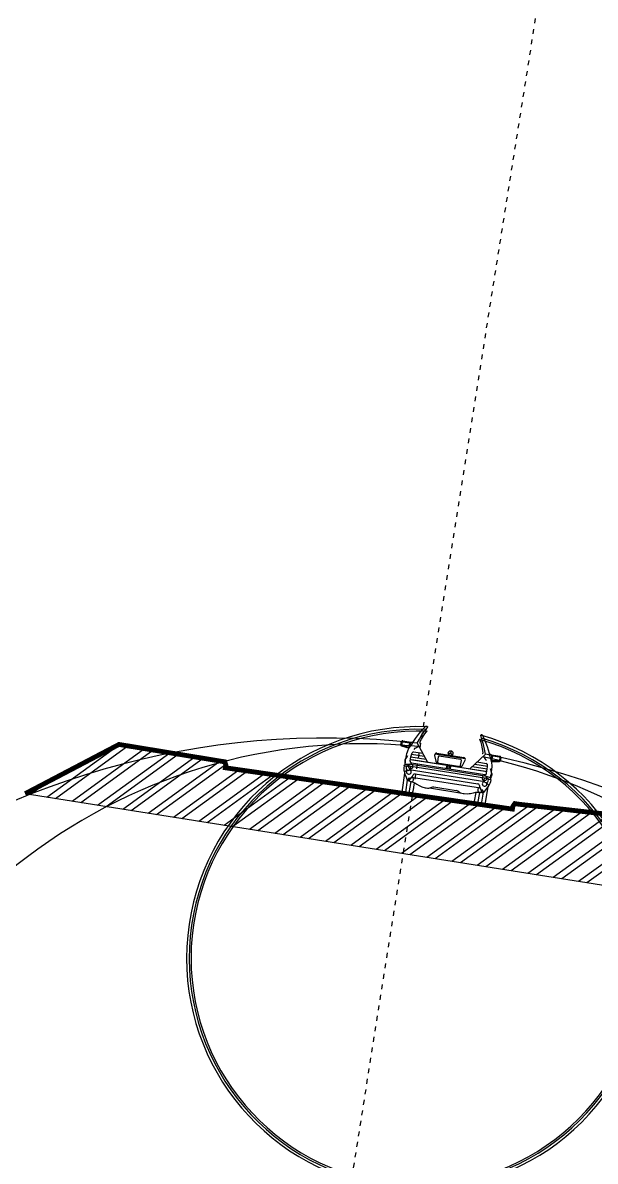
# Model space of a CAD drawing. Extents: x -640655 to -640254, y -1045449 to -1045159.
# Drawn here: x -640524.37 to -640512.53, y -1045308.16 to -1045284.6 of the extents above; entities that cross this region are included whole.
import ezdxf

# ---------------------------------------------------------------- set-up
doc = ezdxf.new("R2010")
doc.units = 0
doc.header["$MEASUREMENT"] = 0
doc.linetypes.add('DASHED1', pattern=[1, 0.3, -0.4, 0.3])
doc.layers.get('0').update_dxf_attribs({"linetype": 'CONTINUOUS'})
doc.layers.add('FLOATING-WINDOWS', color=2, linetype='CONTINUOUS', plot=False)
for name, color, linetype in [('REZY', 14, 'CONTINUOUS'), ('T_srafa', 8, 'CONTINUOUS'), ('T_stafaz', 7, 'CONTINUOUS')]:
    doc.layers.add(name, color=color, linetype=linetype)

# ---------------------------------------------------------------- blocks, each defined once
blk = doc.blocks.new('SYM_AUTO_MERCEDES_MB100-H')
at = {"color": 7, "linetype": 'Continuous'}
for p, q in [((-55.98138034553427, 140.6320383301881), (-58.29824477687688, 134.9068063071376)), ((58.29734366907471, 134.9035506918524), (55.9809588596268, 140.6278525391071)), ((-104.3360749334738, 95.40146511369478), (-103.8434402669629, 102.4458414444663)), ((-102.3494035309721, 96.14607083821987), (-101.9810829838353, 101.413346311146)), ((-101.9091687676237, 104.2415458182273), (-84.04494882296795, 104.2415458182273)), ((-101.5411389004231, 95.12644313674132), (-87.83829292215596, 92.90409813131404)), ((-101.0089330052665, 102.3112760126762), (-87.15068953311625, 102.3112760126762)), ((-86.7181674774079, 93.78869531310463), (-86.19444943638788, 101.278780879356)), ((-84.72367678462288, 94.6441469866273), (-84.05257432662715, 104.2415458182273)), ((-71.45545544693583, 103.6656119713377), (-44.39724228611414, 68.52543075820986)), ((-0.002404165305509419, 94.58415064779923), (-4.181817546858691, 92.17127463353555)), ((-0.001520619416154698, 94.59143702486621), (4.177892459345427, 92.17840598130323)), ((2.604007761634887e-05, 99.41517367250272), (2.604007761634887e-05, 94.58911158537676)), ((44.39700489749959, 68.52992660788948), (71.45521805832128, 103.6702628503166)), ((84.04838853554612, 104.2404606131322), (84.71949099354185, 94.64275172293362)), ((84.04970628459014, 104.2410807303294), (101.9163485620474, 104.2410807303294)), ((86.19024426664446, 101.2773856156623), (86.71396230766446, 93.78730004941094)), ((87.1555438880505, 102.310655895479), (101.0161127996902, 102.310655895479)), ((87.83670387183815, 92.90208275042318), (101.5394335781308, 95.12458278514974)), ((101.9767712314486, 101.4119510474524), (102.3450820892542, 96.14467557452619)), ((103.8392157185571, 102.4447562393712), (104.3318600743992, 95.4002248793004)), ((-102.7201367215793, 93.36189965213907), (-86.48893727973439, 90.72934712077105)), ((-79.83862120444869, 73.99874016990219), (-48.60397685654408, 73.99874016990219)), ((-79.42396143081874, 79.4681738491121), (-52.81726141486932, 79.4681738491121)), ((-75.9952946902341, 84.937607528322), (-57.02823022303632, 84.937607528322)), ((-31.98525988011027, 84.62506846093858), (-27.93139873278431, 73.04251945183624)), ((-31.68470167076316, 87.8326246634004), (31.68482763206884, 87.8326246634004)), ((-28.34094011720464, 89.76304949825078), (28.34099098619346, 89.76304949825078)), ((-24.28778144639112, 83.00656257627442), (-24.28778144639112, 72.38969107249518)), ((-22.35785318976504, 84.93714244042411), (22.35801306372994, 84.93714244042411)), ((24.28794374268882, 72.38953604319589), (24.28794374268882, 83.00656257627442)), ((27.92780399090685, 73.04825553591024), (31.98162638090798, 84.63064951571329)), ((48.61117602963019, 73.99827508200431), (79.84589789218445, 73.99827508200431)), ((52.82214483779719, 79.4675537319149), (79.42873342643773, 79.4675537319149)), ((57.03311364596419, 84.93714244042411), (76.00017326849637, 84.93714244042411)), ((86.4872319574421, 90.72764179847879), (102.718431399287, 93.3600393005475)), ((-91.01872868657195, 53.08451254819551), (-82.32728232274074, 54.91184289901317)), ((-89.0872670932825, 57.12566129297909), (-78.19816898460275, 58.98694306034287)), ((-81.32793439147652, 55.01633264673958), (81.34215832968705, 55.01633264673958)), ((-79.87868174432023, 68.529151461393), (77.39276270675948, 68.529151461393)), ((-79.31316877314278, 47.29478833663732), (79.32740240068452, 47.29478833663732)), ((-77.79558211765558, 62.05171727815184), (-77.79558211765558, 59.03949799280466)), ((-77.38556353367336, 68.5288414027944), (79.88595358739039, 68.5288414027944)), ((-77.37852907921774, 59.05732636222385), (77.39276270675948, 59.05732636222385)), ((-77.03684450356643, 61.95280858520014), (77.05107813110816, 61.95280858520014)), ((-24.28778144639112, 70.4592662376448), (24.28562314786496, 70.4592662376448)), ((-3.86211412742317, 68.5288414027944), (-3.86211412742317, 61.95249852660154)), ((3.859956434480216, 68.5288414027944), (3.859956434480216, 61.95249852660154)), ((77.79571292362687, 59.03949799280466), (77.79571292362687, 62.05171727815184)), ((78.19704502218283, 58.98895844123373), (89.08605592688174, 57.12752164457066)), ((82.32972403420469, 54.91339319200615), (91.01886433720883, 53.08668295838568)), ((-88.59982590829807, 40.97656924377452), (-82.42448569340017, 46.15826854348857)), ((-87.44758033060185, 38.20371519654243), (-87.44758033060185, 3.860384581802884)), ((-79.85511729082704, 24.87786171684159), (-79.85511729082704, -0.0003100585985946656)), ((-79.63187994450448, 24.52005409406335), (-76.23263485812711, 30.40760179347816)), ((-79.63081411807181, 24.5169535080774), (-76.59766103265389, 23.9821024255016)), ((-76.599099898338, 23.98535804078685), (-71.49746838704542, 32.82187307143552)), ((-72.26264940638661, 23.59886999763859), (-72.26264940638661, -0.0003100585985946656)), ((-72.04357362781708, 32.81675710455871), (72.05780725535881, 32.81675710455871)), ((-70.45985728684836, 32.81768728035449), (-69.15762570674758, 37.67770078402658)), ((-65.42188952624535, 40.53830141466096), (65.43384131628805, 40.53830141466096)), ((69.1544815187712, 37.67413511014274), (70.45671309887199, 32.81427663576995)), ((71.49443078171231, 32.81288137207628), (76.59568925375345, 23.97729651722339)), ((72.26049837485887, -0.0003100585985946656), (72.26049837485887, 23.59886999763859)), ((76.22941315550109, 30.3990751820168), (79.62844023192632, 24.51183754120059)), ((76.59271462907319, 23.97931189811425), (79.62807203734049, 24.51447303928864)), ((79.85528685412314, -0.0003100585985946656), (79.85528685412314, 24.87786171684159)), ((82.4186430266829, 46.16059398297804), (88.59400262024322, 40.97889468326398)), ((87.44770629190752, 3.860384581802884), (87.44770629190752, 38.20371519654243)), ((-83.58069420755969, 0), (-68.52300842540834, 0)), ((-64.67022027927102, 22.04563144797862), (-64.67022027927102, 3.860384581802884)), ((-31.57862287271896, 16.40830103762971), (31.59053106077124, 16.40830103762971)), ((-23.65161387205891, 19.88700348456256), (23.66584023260224, 19.88700348456256)), ((64.66803049041845, 3.860384581802884), (64.66803049041845, 22.04563144797862)), ((68.53492145812622, 0), (83.59259270628075, 0))]:
    blk.add_line(p, q, dxfattribs=at)
for points in [[(-59.83714796101746, 140.9191525924868), (-59.05477322345105, 141.5051633438307), (-58.02865367006442, 141.8380112494221), (-57.02322083880277, 141.8271591984713), (-56.30251869436309, 141.3820700801886), (-56.12151229810225, 141.0216269593223), (-55.9748981829574, 140.630953125093)], [(59.84909975106016, 140.9191525924868), (59.06698178077072, 141.5051633438307), (58.04174395652384, 141.8380112494221), (57.03708627175867, 141.8271591984713), (56.31675232190483, 141.3820700801886), (56.13585735295285, 141.0216269593223), (55.989243237808, 140.630953125093)], [(-82.03482923894754, 99.41563876040061), (-79.41169958217745, 106.1130595193447), (-76.508005651004, 112.6996343292912), (-73.327875100521, 119.1592401431131), (-69.87564390644317, 125.4760639722823), (-65.06507021525013, 133.3362044759563), (-59.83714796101746, 140.9191525924868)], [(-71.45103711190586, 103.6694877038201), (-68.2540761931179, 113.1379021584047), (-64.48873426111548, 122.3948566487478), (-61.52318848418801, 128.7180366791881), (-58.29235366350358, 134.9066512778383)], [(-66.50272473295274, 106.4885404822428), (-63.90249581048822, 113.7268584664353), (-60.95881885409288, 120.8309210774363), (-58.72041378219153, 125.6627192486363), (-56.32288082389267, 130.4152974478953)], [(66.51467652299544, 106.4885404822428), (63.9144088432061, 113.7268584664353), (60.97073188681076, 120.8309210774363), (58.73291786411298, 125.6627192486363), (56.3364507322468, 130.4152974478953)], [(71.46295014462375, 103.6694877038201), (68.2660279831606, 113.1379021584047), (64.50068605115818, 122.3948566487478), (61.53587181873677, 128.7180366791881), (58.30629176644353, 134.9066512778383)], [(82.04915975980133, 99.41563876040061), (79.42567159777661, 106.1130595193447), (76.52110078212903, 112.6996343292912), (73.34015148315912, 119.1592401431131), (69.88755693916106, 125.4760639722823), (65.076983247968, 133.3362044759563), (59.84909975106016, 140.9191525924868)], [(-89.75933848439885, 67.96965072022893), (-89.63935549607392, 75.52376338709006), (-89.35258036036747, 79.28477418804336), (-88.79316682318425, 83.00718269347162), (-87.69631515199322, 87.31389662795152), (-86.16018796124318, 91.5057338516521), (-84.25103120839015, 95.55060329961881), (-82.03482923894754, 99.41563876040061)], [(-75.72540805881987, 90.30456684069637), (-73.93208241586994, 92.84983787655997), (-71.81779767671853, 94.99265285144772), (-69.39842496588116, 96.58666410682288), (-68.07929519215696, 97.1319021524516), (-66.68969491257093, 97.48521392555023)], [(75.73732109153774, 90.30456684069637), (73.94399060392223, 92.84983787655997), (71.8297107094364, 94.99265285144772), (69.41034284326464, 96.58666410682288), (68.09120822487485, 97.1319021524516), (66.7016079452888, 97.48521392555023)], [(89.77123698311992, 67.96965072022893), (89.6512733734574, 75.52376338709006), (89.36448854841976, 79.28477418804336), (88.80509438989894, 83.00718269347162), (87.70861091329374, 87.31389662795152), (86.17326855837139, 91.5057338516521), (84.26495477733329, 95.55060329961881), (82.04915975980133, 99.41563876040061)], [(-90.72308781281193, 65.78683818612248), (-88.53612824494928, 70.53972644398011), (-87.53917357849295, 72.94361075888455), (-86.86323614422538, 75.43880733107513)], [(-79.93089270552422, 64.94440897374078), (-79.84344649138932, 73.81037957125594), (-79.57182546968917, 78.25615478720555), (-78.80786046141434, 82.72828498403571)], [(79.9450488184163, 64.94440897374078), (79.85642050587425, 73.81037957125594), (79.58425688162659, 78.25615478720555), (78.81988492144109, 82.72828498403571)], [(90.73730206169125, 65.78683818612248), (88.54919915274628, 70.53972644398011), (87.55145965046226, 72.94361075888455), (86.87516371094007, 75.43880733107513)], [(-91.0129344665107, 53.08606284118849), (-90.91747517546837, 54.30707360245428), (-90.59742687640023, 55.55940028217813), (-90.00275386295807, 56.58522915562859), (-89.08301347688304, 57.12690152737347)], [(-91.0129344665107, 53.08187705010746), (-90.69432987779227, 48.85779373215303), (-89.80642863406042, 44.68766061035408), (-88.45148224753294, 40.61581606430963), (-86.73129652119214, 36.68675350291803), (-83.32944016005474, 30.50046434375726), (-79.6242592855109, 24.5167984787781)], [(-90.72308781281193, 65.78683818612248), (-90.95619374296788, 63.49814064059596), (-90.87384411704738, 61.17828220591066), (-90.49637684125199, 58.88431366420803), (-89.84416857910811, 56.67282070973158)], [(-89.08301347688304, 57.12690152737347), (-89.35210558313838, 61.60445774967904), (-89.84707537846994, 63.77347267614802), (-90.72308781281193, 65.78683818612248)], [(91.02482327590057, 53.08187705010746), (90.70622837651334, 48.85779373215303), (89.81843371542476, 44.68766061035408), (88.46340981424763, 40.61581606430963), (86.74312719459476, 36.68675350291803), (83.34137741610063, 30.50046434375726), (79.63617231822877, 24.5167984787781)], [(89.09493135426652, 57.12690152737347), (89.36518618026659, 61.60445774967904), (89.86099894741308, 63.77347267614802), (90.73730206169125, 65.78683818612248)], [(91.02482327590057, 53.08606284118849), (90.92939305285185, 54.30707360245428), (90.6093156857901, 55.55940028217813), (90.01464267234795, 56.58522915562859), (89.09493135426652, 57.12690152737347)], [(90.73730206169125, 65.78683818612248), (90.97040799184721, 63.49814064059596), (90.88807774458911, 61.17828220591066), (90.51067829411217, 58.88431366420803), (89.85838282798744, 56.67282070973158)], [(-76.5890811298709, 23.98117224970582), (-70.0311334489728, 23.28261022707204), (-66.80029862828836, 22.63071202352675), (-63.64284595749321, 21.71588412837319), (-58.75767895001012, 19.75181793557528), (-53.89180340095836, 17.77829495552023), (-50.79178908555286, 16.85571559540181), (-47.61551973355549, 16.18722925683171), (-41.07984298043456, 15.44324364950381), (-38.49254689279736, 15.3331728470027), (-35.92405537469838, 15.41905907881342), (-33.41790501357933, 15.81949975889844), (-31.01782860583888, 16.65324733051949), (-27.41463763157027, 18.70273466723023), (-25.5866605178946, 19.54392364521756), (-23.65161387205891, 19.88700348456256)], [(76.60099900725439, 23.98117224970582), (70.04304648169068, 23.28261022707204), (66.81225041833106, 22.63071202352675), (63.65468632022704, 21.71588412837319), (58.77076923646955, 19.75181793557528), (53.90614361114336, 17.77829495552023), (50.80612929573787, 16.85571559540181), (47.6298647884061, 16.18722925683171), (41.0940766079763, 15.44324364950381), (38.50647530640611, 15.3331728470027), (35.93710690383297, 15.41905907881342), (33.43021530887666, 15.81949975889844), (31.02977070655038, 16.65324733051949), (27.42772307336408, 18.70273466723023), (25.6005186838521, 19.54392364521756), (23.66584023260224, 19.88700348456256)]]:
    blk.add_lwpolyline(points, dxfattribs=at)
for centre, radius in [((0.007168893926100883, 94.58957667327465), 4.82602878004995), ((0.007168893926100883, 65.24113505259587), 2.316479886010367)]:
    blk.add_circle(centre, radius, dxfattribs=at)
for centre, radius, start, end in [((0.007168893926100883, -335.2148929330452), 479.1274675083394, 83.2901680978302, 96.70980276018027), ((0.007168893926100883, -335.2148929330452), 473.7222934736882, 82.93094795881173, 97.06906388033377), ((-54.61522824746695, 129.5176778049637), 1.930400005939173, 96.7054246089223, 152.288698112164), ((0.007168893926100883, -335.2148929330452), 469.8614825613123, 83.29667043792006, 96.70323894838789), ((54.62714612485043, 129.5175227756644), 1.930400005939173, 27.71822075577968, 83.30935409920878), ((-102.4016290261729, 95.2667446526054), 1.930400005939173, 176.0000003441868, 260.2481024731113), ((-101.9091687676237, 102.3112760126762), 1.930400005939173, 90.01386778849329, 176.0010112121839), ((-101.376575299219, 96.07863309302553), 0.9652000029695863, 176.001216117859, 260.7808025868589), ((-101.0089330052665, 101.346063595251), 0.9652000029695863, 90.02189326076805, 176.0015029858041), ((-87.15068953311625, 101.346063595251), 0.9652000029695863, 355.9992130511994, 450.0117399571957), ((-84.04494882296795, 110.0328203227784), 5.791200017817518, 269.9968861169838, 336.8127198990133), ((0.007168893926100883, -1556.217127587377), 1661.42388582303, 87.53488478018302, 92.46502460612494), ((0.007168893926100883, -1053.738410629702), 1153.154359448701, 86.68423253038212, 93.31568368611501), ((-64.67022027927102, 105.8794303653036), 1.930400005939173, 161.6092152346984, 272.2202219748497), ((64.6821333119889, 105.8794303653036), 1.930400005939173, 267.7655999189241, 378.3958677925347), ((84.05677949637058, 110.0328203227784), 5.791200017817518, 203.187308788234, 270.0032245325336), ((87.16260741049973, 101.346063595251), 0.9652000029695863, 89.98822725834907, 184.0008019756696), ((101.0232635261203, 101.346063595251), 0.9652000029695863, 3.998481959471498, 89.97807759724243), ((101.3907895480983, 96.07863309302553), 0.9652000029695863, 279.2193080626585, 363.998757927875), ((101.9233830165031, 102.3112760126762), 1.930400005939173, 3.999027947718276, 89.98610306951718), ((102.413527524894, 95.2667446526054), 1.930400005939173, 279.7518988933794, 364.0000146826823), ((-87.67381652493269, 93.85597802899967), 0.9652000029695863, 260.7847914173342, 355.9997048248196), ((-75.9952946902341, 82.04197027604641), 2.895600008908759, 90.00035767431501, 166.2908044767436), ((-28.33379908010575, 85.9026649164479), 3.860800011878345, 90.0052344293824, 199.2883089609106), ((-24.2807494142683, 74.32027093664486), 3.860800011878345, 199.2893061685294, 269.9975964566575), ((-22.35082115764223, 83.00718269347162), 1.930400005939173, 90.01397024133084, 180.0000050089563), ((-22.35082115764223, 72.39000113109377), 1.930400005939173, 180.0000050089563, 269.9860124558251), ((22.36504751818556, 83.00718269347162), 1.930400005939173, 0, 89.98599378649047), ((22.36504751818556, 72.39000113109377), 1.930400005939173, 270.0140162314222, 360.0000100179126), ((24.29265760232058, 74.32027093664486), 3.860800011878345, 270.0025141928599, 340.7107088583396), ((28.34813686795795, 85.9026649164479), 3.860800011878345, 340.7117197263368, 449.9947464465408), ((76.00720772295199, 82.04197027604641), 2.895600008908759, 13.70921077749651, 89.99960635350631), ((87.68574409164738, 93.85597802899967), 0.9652000029695863, 184.0003102020494, 279.2153192321832), ((-79.31316877314278, 42.46888127881065), 4.826000014847931, 90.00064454226015, 130.0005067748484), ((-81.32793439147652, 50.19027055961361), 4.826000014847931, 90.00375910852168, 101.8763012823505), ((-77.03684450356643, 64.84844583747572), 2.895600008908759, 178.1010075140177, 269.9999187209753), ((-77.37852907921774, 54.23126427509789), 4.826000014847931, 90.00004348561319, 99.70022350335194), ((77.05107813110816, 64.84844583747572), 2.895600008908759, 270.000711022919, 361.898993852473), ((77.39276270675948, 54.23126427509789), 4.826000014847931, 80.29975418484771, 89.99993420258647), ((79.32740240068452, 42.46888127881065), 4.826000014847931, 49.99953238505375, 89.9993331459395), ((81.34215832968705, 50.19027055961361), 4.826000014847931, 78.12364908509248, 89.99621174948881), ((-72.04357362781708, 27.99085004673204), 4.826000014847931, 90.00430552365528, 150.0021966648538), ((-65.42188952624535, 36.67760677425949), 3.860800011878345, 90.00228378766096, 165.0005954029065), ((65.43384131628805, 36.67760677425949), 3.860800011878345, 14.99940106831336, 89.9976939005387), ((72.05780725535881, 27.99085004673204), 4.826000014847931, 29.99784249504833, 89.99567216454437), ((-83.58069420755969, 3.860849669700777), 3.860800011878345, 180.0000050089563, 270.0000006832453), ((-68.52300842540834, 3.860849669700777), 3.860800011878345, 270.0000006832453, 360.0000100179126), ((68.53492145812622, 3.860849669700777), 3.860800011878345, 180.0000050089563, 270.0000006832453), ((83.59259270628075, 3.860849669700777), 3.860800011878345, 270.0000006832453, 360.0000100179126)]:
    blk.add_arc(centre, radius, start, end, dxfattribs=at)

msp = doc.modelspace()

# ---------------------------------------------------------------- hatches: boundary and pattern name
at = {"layer": 'T_srafa', "linetype": 'Continuous'}
h = msp.add_hatch(dxfattribs=at)
h.set_pattern_fill('ANSI32', color=256, style=0)
h.set_pattern_definition([(35.99993614890274, (0, 0), (-0.2204191315177348, 0.3033816185284922), []), (35.99993614890274, (0.1746002497224242, -0.02765416229051452), (-0.2204191315177348, 0.3033816185284922), [])])
h.paths.add_polyline_path([(-640516.309686546, -1045300.578325193), (-640520.1791623128, -1045300.021635717), (-640520.1694324692, -1045299.962430062), (-640520.1893052029, -1045299.898359133), (-640522.379921977, -1045299.538353688), (-640524.3208162704, -1045300.557094715), (-640516.5024552916, -1045301.795410375)])
h.paths.add_polyline_path([(-640480.2386162375, -1045300.285106826), (-640480.2512523509, -1045300.36488753), (-640480.5475588007, -1045300.31795686), (-640480.5725884913, -1045300.475986967), (-640480.8688949412, -1045300.429056297), (-640480.8939246318, -1045300.587086404), (-640481.1902310816, -1045300.540155734), (-640481.2152607723, -1045300.69818584), (-640481.5115672215, -1045300.651255171), (-640481.536596912, -1045300.809285277), (-640481.8329033623, -1045300.762354607), (-640481.8579330528, -1045300.920384714), (-640482.1542395026, -1045300.873454044), (-640482.1792691932, -1045301.031484152), (-640482.4755756429, -1045300.984553482), (-640482.5006053332, -1045301.142583588), (-640482.796911783, -1045301.095652918), (-640482.8219414735, -1045301.253683025), (-640483.1182479234, -1045301.206752355), (-640483.143277614, -1045301.364782461), (-640483.4395840641, -1045301.317851791), (-640483.4646137548, -1045301.475881898), (-640483.7609202042, -1045301.428951229), (-640483.7859498945, -1045301.586981335), (-640484.0822563445, -1045301.540050665), (-640484.1072860352, -1045301.698080772), (-640485.0715117033, -1045301.545361329), (-640487.8111166584, -1045301.111447402), (-640487.8361463489, -1045301.269477509), (-640488.4287592486, -1045301.17561617), (-640488.4537889387, -1045301.333646276), (-640489.0464018383, -1045301.239784936), (-640489.0714315288, -1045301.397815044), (-640489.6640444286, -1045301.303953704), (-640489.6890741192, -1045301.461983811), (-640490.2816870187, -1045301.368122471), (-640490.3067167096, -1045301.526152578), (-640490.8993296094, -1045301.432291238), (-640490.9243592998, -1045301.590321344), (-640491.5169721995, -1045301.496460005), (-640491.5420018905, -1045301.654490112), (-640492.1346147901, -1045301.560628773), (-640492.1596444804, -1045301.718658878), (-640492.7522573803, -1045301.624797539), (-640492.7772870711, -1045301.782827646), (-640494.5551257721, -1045301.501243627), (-640494.5801554625, -1045301.659273733), (-640495.1727683621, -1045301.565412394), (-640495.1977980527, -1045301.723442501), (-640495.7904109524, -1045301.629581162), (-640495.8154406429, -1045301.787611268), (-640496.4080535424, -1045301.693749929), (-640496.4330832328, -1045301.851780035), (-640497.0256961328, -1045301.757918695), (-640497.0507258236, -1045301.915948802), (-640497.6433387236, -1045301.822087463), (-640497.6683684142, -1045301.98011757), (-640498.2609813137, -1045301.88625623), (-640498.2860110041, -1045302.044286337), (-640498.8786239038, -1045301.950424997), (-640498.9036535945, -1045302.108455104), (-640500.6814922976, -1045301.826871085), (-640500.7065219878, -1045301.984901191), (-640501.2991348874, -1045301.891039852), (-640501.3241645782, -1045302.049069959), (-640501.9167774777, -1045301.95520862), (-640501.9418071683, -1045302.113238727), (-640502.5344200679, -1045302.019377387), (-640502.5594497584, -1045302.177407493), (-640503.1520626585, -1045302.083546154), (-640503.1770923488, -1045302.24157626), (-640503.7697052488, -1045302.147714921), (-640503.7947349397, -1045302.305745028), (-640504.3873478395, -1045302.211883688), (-640504.4123775298, -1045302.369913795), (-640505.0049904297, -1045302.276052456), (-640505.0300201202, -1045302.434082562), (-640505.5238642072, -1045302.355864778), (-640506.7058327503, -1045302.168658001), (-640506.4868229583, -1045300.785894569), (-640506.7831294085, -1045300.7389639), (-640506.9914775505, -1045302.054412808), (-640511.9840346922, -1045301.02892732), (-640512.2307259182, -1045300.988386143), (-640514.1209832665, -1045300.774016028), (-640514.1900571086, -1045300.762664448), (-640514.2293895923, -1045300.817005213), (-640514.2391194983, -1045300.876211251), (-640516.3096865462, -1045300.578325193), (-640516.5024552919, -1045301.795410375), (-640478.9274196146, -1045307.746754297), (-640477.740272834, -1045300.251458577)])

# ---------------------------------------------------------------- linework, layer by layer
at = {"layer": 'FLOATING-WINDOWS', "linetype": 'DASHED1', "ltscale": 0.3}
msp.add_lwpolyline([(-640518.3084473783, -1045313.197913403), (-640435.3426414126, -1045326.338500927), (-640426.0503688065, -1045267.669823851), (-640509.0161747722, -1045254.529236327)], close=True, dxfattribs=at)
at = {"layer": 'FLOATING-WINDOWS', "ltscale": 0.3}
msp.add_lwpolyline([(-640524.3208162702, -1045300.557094715), (-640483.7984591181, -1045306.975251866), (-640478.9274196145, -1045307.746754297), (-640477.7402728341, -1045300.251458577)], dxfattribs=at)
at = {"layer": 'REZY', "color": 6, "linetype": 'Continuous', "const_width": 0.09999999999999999}
msp.add_lwpolyline([(-640511.984034702, -1045301.028927318), (-640512.2307259177, -1045300.988386142), (-640514.1209832621, -1045300.774016028), (-640514.1900571085, -1045300.762664448), (-640514.2293895921, -1045300.817005213), (-640514.2391194981, -1045300.876211251), (-640520.1791623129, -1045300.021635717), (-640520.1694324692, -1045299.962430062), (-640520.1893052032, -1045299.898359133), (-640522.3799219771, -1045299.538353688), (-640524.3208162701, -1045300.557094715)], dxfattribs=at)

# ---------------------------------------------------------------- block references
at = {"layer": 'T_stafaz', "xscale": 0.01000000006678168, "yscale": 0.009999999818660399, "zscale": 0.01, "rotation": 350.9999360575461}
msp.add_blockref('SYM_AUTO_MERCEDES_MB100-H', (-640515.6658428592, -1045300.650238838), dxfattribs=at)

doc.saveas('drawing.dxf')
